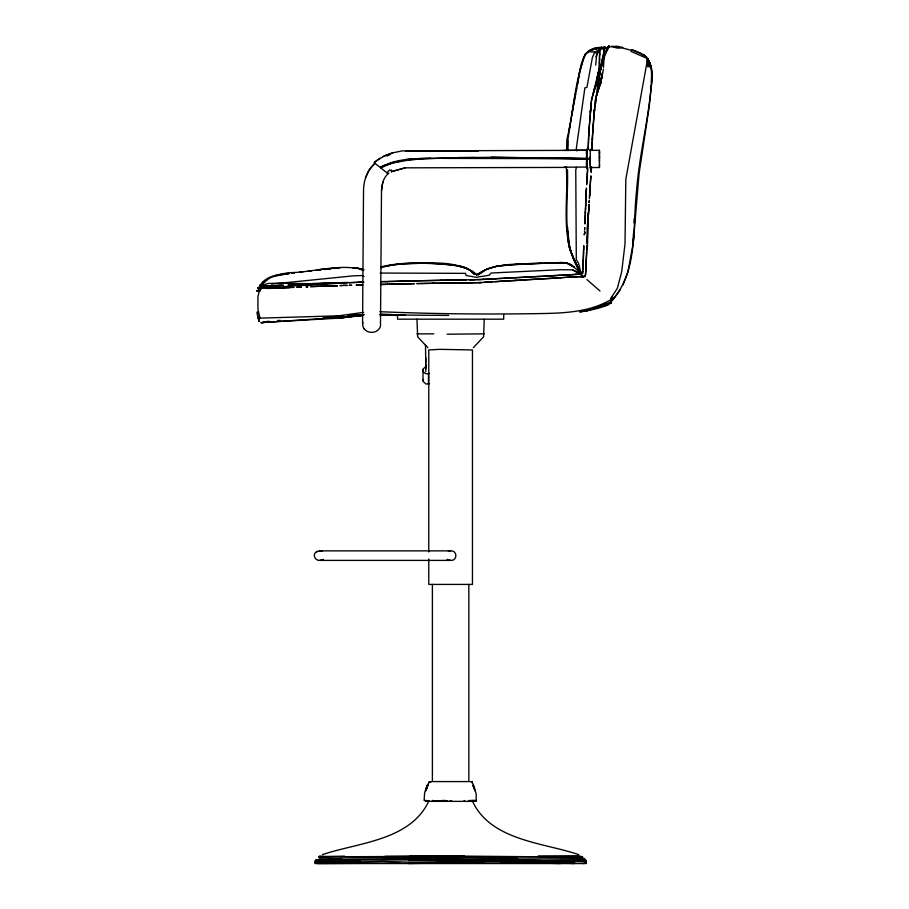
<?xml version="1.0" encoding="UTF-8"?>
<svg xmlns="http://www.w3.org/2000/svg" width="909" height="909" viewBox="0 0 909 909"><rect width="100%" height="100%" fill="white"/><g stroke="black" fill="none" stroke-linecap="round" stroke-linejoin="round"><path stroke-width="1.36" d="M258.974 290.232L259.656 287.983L259.247 290.244L258.156 290.664L259.44 289.278L259.042 290.539L257.258 290.96L259.088 290.494L259.735 288.471M259.11 289.903L257.258 290.96L259.088 290.494L259.417 289.801L257.304 290.994L259.065 290.505L258.429 290.698L259.588 289.107M403.346 283.881L405.084 283.778L398.858 283.983L404.46 283.881M427.9 347.704L417.64 336.807L416.97 319.184M429.582 383.712L426.173 384.098L422.992 381.416L422.992 369.054L426.173 366.372M425.776 368.849L425.776 363.736M425.776 362.43L425.48 345.113M428.491 384.098L428.491 373.69L429.582 373.315M428.775 558.99L428.775 584.419L472.453 584.419L472.453 349.954L439.649 349.34L428.775 349.954L428.775 551.933M590.146 165.733L590.146 156.723M599.451 157.791L599.451 156.689M599.451 153.678L599.451 150.315L590.146 150.383M590.146 167.517L599.451 167.517L599.451 152.087M603.758 55.744L603.417 67.175L603.815 53.87L603.667 56.71M604.701 47.688L604.644 46.677M604.599 48.325L604.724 46.859M604.599 46.586L604.451 46.836M608.825 45.677L608.837 46.995L608.757 45.666M587.691 310.844L579.692 311.878C590.055 310.458 602.303 308.026 610.928 303.106M610.928 302.492L611.303 298.641L610.632 298.629L610.928 301.288M611.314 301.47L611.303 298.641M611.734 300.549L611.2 301.629L612.916 299.004L612.734 296.913L610.632 298.629L617.336 288.323L621.688 271.814L625.006 243.93L625.824 179.243L646.765 63.607L646.765 57.256L640.118 52.813L632.096 49.745M257.395 290.994L259.27 289.846L257.247 290.914L258.974 290.596L259.485 288.812L259.338 289.732M258.929 287.494L258.713 288.278L259.713 287.539L257.804 288.46L260.326 287.551L259.395 287.88L260.19 285.062L260.963 285.176L260.122 285.165L258.951 288.062M259.406 288.857L260.042 285.221M391.631 284.29L389.893 284.29L394.381 284.131L391.631 284.119M398.369 284.119L394.563 284.21L398.369 283.938M589.975 189.322L590.043 187.424L589.646 194.969L589.93 189.311L589.861 191.208M259.622 287.88L257.792 288.448L259.008 288.21L259.917 286.403L259.554 287.358M258.27 288.448L259.633 287.823M382.894 181.823L381.496 190.924L380.507 322.275M566.216 166.961C568.761 198.139 560.569 232.602 574.988 261.781L569.488 247.896L568.295 242.01M611.303 301.163C638.538 271.961 632.369 227.352 636.55 190.992C638.993 158.052 647.003 125.84 650.514 93.025C651.56 81.64 654.31 68.857 647.64 58.574M258.872 288.255L259.406 287.846L257.713 288.369L259.281 287.642L257.838 288.255L259.86 288.642M258.497 290.596L259.463 290.675M257.997 288.414L259.701 287.449L257.838 288.369M591.441 168.529L591.452 166.631L591.191 172.324L591.384 168.529L591.327 170.426M594.236 111.489L594.225 113.216L595.19 103.535L594.236 111.489L594.691 109.341M648.026 59.551L647.958 66.959L648.049 59.574L649.492 66.925L647.64 58.437L651.139 66.516L651.855 79.935M258.656 288.108L257.986 288.392M590.236 112.727L591.043 105.944L589.168 127.919L591.089 104.978L590.873 105.592M258.372 290.71L257.304 290.835L258.042 290.812M583.26 260.576L582.942 266.053L583.419 256.917L583.226 260.576M257.497 290.96L257.951 290.653M590.748 177.994L590.839 176.096L590.214 185.55L590.839 176.096M588.316 212.433L587.453 246.441M592.361 139.02L592.248 143.792L592.463 138.066L592.554 139.02M312.537 286.471L310.526 286.653L312.537 286.54M289.528 287.449L282.869 287.858L292.119 287.392L287.505 287.642M294.141 287.369L292.119 287.437M284.892 287.789L282.869 287.858M594.406 111.489L594.463 109.33M567.455 169.676C568.648 203.15 560.944 240.09 579.044 270.416L573.431 258.065M589.441 198.73L589.486 196.844M298.754 287.164L296.732 287.233L299.038 287.085M592.952 130.43L593.145 126.601L592.952 130.43L593.02 128.51M568.034 150.542L567.761 140.111L573.965 101.66L579.794 72.288L583.726 57.244L585.51 53.756L588.453 51.688L587.521 51.722L587.805 52.302M595.713 65.05L596.69 53.54L599.997 49.313L608.314 48.325C599.304 65.243 597.429 84.742 595.679 103.626M634.028 222.841L634.187 218.694M424.128 800.443L424.583 793.148L427.048 785.194M567.761 140.111L567.523 146.599M273.052 285.824L274.211 285.721L269.882 285.937L274.211 285.721M587.612 169.551L587.384 173.312L587.691 167.665M258.849 290.675L258.542 290.732M586.589 252.793L586.975 245.407L586.225 260.167L586.714 253.213M586.135 262.008L586.271 260.167L585.998 265.678L586.26 262.417M585.794 269.337L585.93 267.507L585.487 274.825L585.919 269.757M582.567 273.325L582.714 271.507L582.567 273.325L577.181 274.359L582.555 273.279L578.351 274.041L579.874 273.836M592.248 143.792L592.282 141.884M652.003 79.856L649.196 106.796L639.118 173.267L633.232 243.135L627.892 272.177L622.847 285.085M589.646 194.969L589.702 193.083M592.782 131.385L592.384 137.827L592.895 130.43L592.975 131.385M381.496 190.924C381.723 184.391 383.462 177.278 388.882 173.096M592.293 139.736L592.463 138.066M592.702 132.1L592.895 130.43M265.394 287.846L276.62 287.028L260.065 288.085L259.576 290.176M599.724 48.438L599.735 50.052L599.724 48.438L602.133 47.654M597.44 87.003L603.621 53.642L608.655 47.291L611.291 46.62L617.472 48.12L622.29 47.961L631.619 50.404L630.903 51.393L646.901 58.312M597.849 86.764L601.519 62.687M650.446 88.15L650.844 85.378M651.23 82.605L651.798 71.584L651.139 66.516M587.362 228.682L587.487 226.818L587.384 236.124L587.407 228.693M259.781 291.085L260.19 288.323L259.61 289.641M422.844 380.428L422.992 379.451M597.792 75.038L596.531 83.06L591.611 99.274L596.531 83.06L599.326 68.686L593.009 93.797M608.655 46.7L608.757 46.064L608.78 47.268M339.33 283.233L312.071 283.597L339.33 283.233L297.595 285.71M590.248 111.762L590.748 108.853M569.068 130.476L570.318 123.624M570.818 120.874L571.318 118.136M571.806 115.398L573.056 108.546M573.556 105.796L575.795 93.468M576.295 90.73L576.795 87.98M577.283 85.241C580.26 70.504 580.487 46.109 601.769 47.495L593.77 49.12L599.338 47.938M595.77 97.786L600.565 83.469L602.508 72.663L600.463 83.446L595.77 97.786L596.634 95.513M599.724 72.64L603.621 53.642M600.588 83.469L603.394 69.095M601.906 75.458L596.94 94.206M596.281 83.014L598.667 70.959L596.531 83.06L593.702 90.98M266.144 285.88L269.598 285.846L264.996 285.846L266.155 285.79M601.599 62.994L602.678 57.04M588.032 149.712L588.237 148.769M586.521 160.029L586.51 151.212M484.258 319.184L483.588 336.807L473.328 347.704M599.656 73.118L601.747 64.255M362.998 322.661C361.543 326.933 365.134 331.285 369.281 332.058A10.499 10.499 0 0 0 373.929 332.092C378.087 331.353 381.746 327.058 380.36 322.752M426.56 788.944L427.457 785.228L426.401 788.819M586.51 151.78L586.998 149.36L586.51 150.621M609.95 302.402L611.734 300.061L611.2 300.879M259.758 288.96L259.917 288.312M576.465 167.313L575.761 169.994L576.306 259.656C580.51 264.655 579.328 272.007 583.033 277.143M375.292 163.222C367.145 169.699 363.68 180.391 363.52 190.504L362.566 323.32M427.446 785.194L425.492 790.955L426.912 787.944M419.867 158.598L491.462 157.257L586.464 158.541L589.771 159.234L589.975 158.541L474.305 157.598M326.57 283.392L276.597 287.21M563.989 167.211L586.532 167.04L586.521 158.348M259.565 289.914C263.951 277.211 278.54 273.734 290.585 272.643C314.639 272.155 340.091 263.224 363.759 269.871L356.839 267.86L352.658 267.803M608.655 47.291L608.314 48.325L608.416 46.859M428.559 783.342L427.435 786.58L428.582 783.285M260.054 286.369L259.951 285.642M264.655 281.779L260.099 288.164M260.065 288.085L259.61 288.562M326.456 283.949L276.552 283.188L267.439 283.528L263.462 285.335L259.031 292.243L257.917 296.698L257.94 309.174L259.997 318.127L338.875 315.809L363.68 312.344M391.904 171.801L391.347 170.006M610.928 303.401L611.314 302.549M365.577 177.664L369.156 170.04L374.622 163.472M464.715 800.499L463.681 801.238M585.419 54.063C574.499 81.162 573.693 111.466 566.864 139.702L566.614 149.633M596.02 56.915L599.792 48.597M476.134 801.102L476.225 794.034L473.328 784.456L471.476 781.649M283.551 274.336C274.188 274.757 263.712 277.768 259.451 286.846L259.849 288.448L261.383 286.971M473.884 800.954L472.532 801.238L474.828 800.443M428.309 801.102L429.537 801.238L428.378 801.238M612.916 299.856L620.086 289.914M506.29 265.201L496.814 266.246L487.122 268.996L476.736 274.859C455.943 258.088 425.264 263.917 400.392 263.985M260.11 285.54L260.179 285.744M587.521 52.063L592.748 49.12L601.644 47.495L592.748 49.12L600.281 47.62M483.497 271.28L478.304 275.007M259.781 286.54C259.701 288.164 259.815 285.756 260.019 286.517M262.122 286.665L260.383 288.903L261.053 288.108M387.007 172.858L389.609 169.79M586.51 150.326L402.119 150.883L392.586 152.882L384.996 155.587L375.099 161.666M610.734 299.709C589.077 312.491 562.557 313.264 537.946 313.605C485.258 314.469 432.559 313.935 379.894 311.685M563.75 150.405L586.703 150.155M260.508 288.483L263.712 286.733M259.576 289.289L259.372 289.21M607.121 48.779L608.053 47.904M264.621 281.881L267.587 279.233M428.923 782.263L431.423 781.649L428.968 782.183L430.502 781.91M379.871 158.2L374.099 162.597L388.086 173.71M316.423 551.843C311.957 554.376 315.196 560.989 319.832 560.399L450.523 560.399C457.602 561.103 457.602 550.15 450.523 550.865L319.832 550.865L316.423 551.843L317.684 551.229M589.771 159.234L589.975 158.541M430.696 158.143C414.515 158.734 393.449 158.643 380.951 167.779L384.098 165.654L390.836 163.165M380.996 267.746C401.199 261.769 422.765 263.144 443.547 264.076C455.193 265.28 467.953 266.439 476.736 274.859C489.906 265.076 506.779 264.462 522.607 263.826L496.814 266.132L487.122 269.109M478.52 274.223L487.122 268.996M259.076 288.13L259.713 287.471M323.24 559.41L319.832 560.399M380.678 167.404L384.041 165.54L397.972 161.757M599.997 49.313L594.804 51.983L587.475 51.779M380.951 167.779L394.245 162.007M605.042 48.245L608.791 46.927L603.962 48.518L603.917 52.063L603.974 48.541L606.326 47.654M383.234 156.462L392.586 152.882M386.734 156.064L390.427 154.439M472.475 801.238L474.941 800.511L472.691 800.443M590.634 50.37L595.486 48.325L601.678 47.552M591.532 50.211L596.099 48.37L601.769 47.495L590.191 50.177M587.805 51.699L596.099 48.37L601.769 47.507M593.622 308.594L608.121 304.004L593.611 308.708L608.132 304.822L587.68 310.333L610.928 302.015M322.513 854.596L328.581 852.687C362.884 842.427 411.266 838.621 428.65 801.363L472.578 801.363C489.758 838.598 538.469 842.438 572.647 852.687L578.715 854.596M590.009 50.188L595.486 48.325L602.86 47.473M608.791 46.927L603.962 48.518L606.428 47.847M475.805 801.238L475.316 801.238M600.417 48.302L604.587 47.063L600.815 48.018M448.376 551.229L450.523 550.865M299.038 287.13L301.345 286.994L299.038 287.13L300.186 287.039M387.314 266.064L389.847 265.326M575.465 274.382L572.784 274.62L577.181 274.313L575.465 274.382L576.09 274.518M272.893 276.643L288.801 273.416L283.267 274.029M487.917 282.108L485.713 282.29L492.337 281.824L485.713 282.29M501.189 281.267L498.984 281.449M505.609 280.995L503.404 281.176L532.14 279.427L529.936 279.597M507.824 280.87L505.609 281.04M522.811 280.063L507.824 280.904M516.664 280.336L514.46 280.506M481.281 282.54L467.965 282.892L481.281 282.54L479.066 282.71M529.924 279.552L523.3 279.983M534.356 279.302L532.14 279.461L554.263 278.177L552.047 278.336M381.144 266.791C406.391 260.951 432.809 262.724 458.329 265.882C464.385 266.757 470.248 269.257 474.271 274.007M530.992 276.881L535.39 276.62L520.016 277.45L531.004 276.915M550.774 275.893L552.967 275.825L539.787 276.438L550.774 275.927M485.349 279.188L491.28 278.881L485.361 279.358M478.748 279.506L473.862 279.722L484.872 279.324L478.759 279.688M583.283 863.55L586.407 862.88M405.8 160.189C434.07 157.655 462.988 157.746 491.451 157.984L587.589 158.689M394.415 162.586L411.493 159.598L419.901 159.086M401.346 281.256L407.516 281.029L385.257 281.608L387.484 281.574M349.397 282.631L363.998 282.097L347.636 282.767M469.453 279.802L473.862 279.756L449.591 280.131M465.533 279.779L440.763 280.279L449.591 280.154M337.432 285.756L328.831 285.994L337.432 285.756L335.944 285.721M425.696 283.438L416.765 283.574L452.409 283.017L443.512 283.108M358.351 285.108L356.089 285.131L362.873 285.006L358.351 285.074L360.612 285.051M456.863 282.96L452.409 282.994L465.749 282.869L460.806 282.835M458.591 282.858L461.306 282.915M362.18 314.946L338.875 318.15L261.065 322.502M405.209 167.835L393.222 171.153L405.209 167.835L566.807 167.415M500.245 278.449L491.462 278.961L495.859 278.756M362.18 315.025L354.43 316.4L363.464 315.014L338.875 318.15L363.395 315.343M572.034 277.052L574.249 276.893L565.387 277.393L572.034 277.006M449.546 801.238L451.887 801.238M580.112 276.529L584.294 276.472L574.249 276.859L585.101 276.518M391.415 171.937L391.2 170.915L391.927 170.778L390.802 170.403M465.533 279.949L466.147 279.858M278.824 285.426L274.211 285.687L283.426 285.256L278.824 285.46L281.131 285.301M397.96 161.632L401.778 161.041M561.853 277.756L560.739 277.745L562.444 277.518M481.281 282.574L485.701 282.245L483.497 282.438M492.348 281.858L503.393 281.131L501.189 281.313M494.553 281.722L496.768 281.54M436.49 801.238L433.252 801.238L444.194 800.42L447.796 801.034M496.768 281.585L498.973 281.404M265.11 322.252L261.065 322.763L265.087 322.252M543.207 278.836L549.831 278.427M549.843 278.461L552.047 278.302M392.483 264.996L397.756 264.326M315.025 860.971C405.198 858.414 495.621 861.63 585.873 860.221L408.641 862.152L382.757 861.391A133.089 6.681 -3.2 0 1 326.626 861.391L314.787 861.846M346.863 282.688L338.398 282.96L345.386 282.835M538.98 856.994C553.547 858.107 568.375 856.289 582.794 857.187L464.329 856.119L318.627 856.892L320.786 856.63M362.714 315.537L338.875 317.468L363.77 314.844L338.875 317.468L262.462 322.57M271.53 284.108L353.351 275.847L361.589 275.541L364.043 276.529M299.879 272.2L302.64 271.893L299.879 272.2M508.995 264.905L561.41 262.485L567.193 263.076L572.113 265.394M443.512 283.142L425.696 283.403M428.491 373.69C426.048 374.303 422.924 372.77 422.844 370.031M268.939 288.448L278.234 288.039L262.11 287.937L268.939 288.403L266.621 288.448M574.249 276.859L575.965 276.711M286.369 274.041L289.187 273.734M405.675 159.609L411.425 158.995M428.23 800.647L425.071 800.568L425.707 801.238L427.491 801.238L424.526 800.465M586.441 861.846L492.212 859.278L408.789 860.403M380.905 284.551L383.155 284.437L380.405 284.437M257.27 290.857L259.02 290.755L257.633 290.891M316.468 269.871L334.489 268.2M341.523 859.573L327.638 859.278C413.231 857.982 498.905 859.812 584.464 858.516M348.102 315.968L363.668 314.605M334.489 268.405L340.08 267.928M266.542 321.525L269.269 321.297M277.438 320.593L280.154 320.366M348.102 316.525L355.021 315.934M357.794 315.696L363.327 315.23M314.787 862.664L340.716 862.425M325.99 317.23L342.738 316.059M348.329 315.662L363.68 314.582M318.627 856.892L344.511 856.119M323.115 317.889L327.274 317.661M335.614 317.207L343.943 316.752M317.945 863.55L400.483 863.096M447.103 334.205L484.258 333.853M271.905 285.79L273.064 285.733M560.183 860.584L586.203 860.971L560.501 861.846L518.448 861.175M321.581 863.084L315.855 863.118M339.25 282.767L348.397 282.404M353.01 863.118L331.762 863.118M387.484 281.551L405.3 281.086M541.946 263.258L522.516 263.815L564.5 262.633L569.67 263.951L572.193 265.53L579.363 271.95M546.15 263.144L561.376 262.712M534.356 279.336L543.196 278.79M380.189 273.052L465.522 273.359L466.112 275.518L476.259 277.279L489.042 275.291L491.144 273.007L560.569 269.7L572.568 269.871L580.987 273.814L581.521 274.938L572.568 269.871M319.434 858.755L341.909 859.016M414.186 280.836L440.763 280.313L407.516 281.006L414.186 280.87M484.247 863.084L425.321 863.096M468.737 800.522L473.305 800.443M492.212 859.278L517.676 858.755M540.105 863.096L500.745 863.096M383.428 859.016L409.255 858.516L464.715 859.573M408.698 863.55C464.067 862.323 519.346 864.118 574.704 862.425M329.978 856.994L319.207 856.312L362.214 857.085A129.862 4.045 -0.8 0 0 436.797 857.085L557.262 856.698M458.238 157.552L474.293 157.371M443.603 158.382L587.441 158.757L491.462 157.257M436.422 863.232L447.785 863.096M380.962 314.594L392.211 314.491M359.941 860.778L326.626 861.391L315.355 860.221L318.718 859.573L327.058 860.221M541.469 861.607L464.806 861.391M362.214 857.085L384.621 856.892M384.916 856.312L464.329 856.119M360.634 282.335L358.885 282.267M427.219 801.238L428.139 801.238L426.219 800.477M474.18 801.238L476.509 800.443M575.352 276.779L576.465 276.779M437.763 801.238L443.649 801.238M405.891 151.269L478.168 151.269M416.97 333.853L433.798 333.853M469.817 781.649L470.896 781.649M473.225 801.238L473.85 801.238M436.445 860.778L464.783 860.778M314.98 863.55L586.248 863.55M450.296 801.238L451.057 801.238M392.506 314.764L379.814 314.707L392.449 314.9M390.893 314.957L448.694 315.434M538.185 855.926L578.317 855.733L582.521 856.789M397.915 314.969L404.971 315.048M432.377 283.29L434.116 283.369M541.503 862.425L574.522 863.55M392.188 314.719L381.007 314.173M410.084 856.119L464.408 856.892M409.879 856.698L436.809 857.085A129.862 4.329 0.4 0 0 516.676 857.085M380.712 315.116L397.097 315.4M459.079 282.904L460.806 283.006M542.809 863.107L560.353 863.55M500.245 278.495L506.836 278.097L495.859 278.722M611.78 46.234L622.801 47.359M319.832 550.865L321.979 551.229M450.523 560.399L447.114 559.41M581.805 858.755L584.987 859.016M581.885 276.495L583.68 276.643M346.011 282.631L347.136 282.722M483.145 279.29L483.77 279.347M561.08 262.485L566.875 263.076L574.283 267.246L566.875 263.076M615.677 46.154L618.756 46.507M583.237 860.971L586.339 861.391M432.229 800.42L435.9 801.068M263.087 281.801L263.69 281.904M356.839 267.894L363.77 269.848L361.737 268.825M259.997 318.127L259.156 317.945L259.122 321.479L258.44 319.389L259.122 321.184L259.122 319.661M299.55 286.983L300.186 287.142M458.363 266.03L468.362 268.882M471.078 781.649L472.407 782.115L471.453 781.649M632.096 49.927L645.242 55.881L643.027 54.381L646.299 57.119M476.736 274.859L471.43 270.814M360.203 269.212L363.032 270.541M580.147 272.825L574.261 259.463L580.419 272.87M596.69 53.54L594.804 51.983L592.373 57.54L586.941 87.355L584.873 87.889L576.34 148.315L576.726 150.894M600.008 291.016L586.941 279.597M363.85 328.467L364.498 329.297M580.658 273.302L580.987 273.814L580.578 270.859M649.094 62.051L648.526 60.721L650.105 63.664L648.094 59.596M648.526 60.721L650.105 63.664M577.067 266.03L580.135 272.2M575.624 262.724L579.953 271.916M572.897 256.815L570.238 250.6L568.375 242.01L568.08 232.272M574.977 261.781L569.488 247.896L567.534 226.886M473.93 787.808L475.157 790.955L473.18 785.194L473.441 786.899M586.532 166.608L587.021 168.46L586.532 167.336M647.64 58.437L649.458 63.812M586.532 167.04L587.021 168.779L586.998 149.042M473.18 785.194L473.714 787.944M257.236 312.651L257.906 318.059M257.247 311.776L257.917 318.105M611.303 300.561L611.314 301.606M590.271 164.324L590.259 149.19L590.259 150.814M586.51 152.462L586.51 153.257M586.521 162.711L586.532 163.688M586.532 164.574L586.532 165.37M610.928 302.424L610.928 303.561M599.451 150.315L599.451 162.211M599.451 164.154L599.451 167.517M590.271 165.336L590.271 168.631M503.711 314.628L503.711 319.184L397.517 319.184L397.517 314.628M468.839 584.419L468.839 781.581L432.389 781.581L432.389 584.419M425.776 357.714L425.776 371.656M603.871 52.04L603.871 53.847L603.871 52.04M584.669 227.602L584.669 229.307L584.669 227.602M585.385 212.604L585.078 220.035L585.385 212.604M585.532 208.888L585.339 212.604L585.532 208.888M583.578 253.259L583.385 256.917L583.578 249.725L583.544 253.259M585.112 220.046L584.93 223.75L585.112 220.046M583.783 245.907L583.692 249.589L583.783 245.907M592.032 147.599L592.009 149.508L592.032 147.599M592.111 145.69L592.089 147.599L592.191 143.792L592.168 145.701M585.691 205.15L585.498 208.877L585.691 205.15M582.976 266.053L582.669 271.507L582.976 266.053M585.862 201.423L585.657 205.15L586.112 195.821L585.816 201.423M587.248 237.988L587.112 243.555L587.328 236.124L587.305 237.988M587.566 224.955L587.544 226.83L587.657 223.091L587.532 224.955M587.816 217.49L587.771 222.955L587.816 217.49M586.305 192.072L586.169 193.947L586.248 190.345L586.26 192.072M588.702 135.509L588.203 148.769L588.737 133.771L588.759 135.509M589.6 194.969L589.543 196.855L589.6 194.969M589.009 129.817L588.952 131.714L589.055 128.078L589.055 129.817M590.168 185.538L590.1 187.436L590.168 185.538M586.964 178.948L586.669 184.572L587.362 173.312L587.009 178.948M633.653 232.431L633.232 243.135L633.63 232.431M593.27 124.692L593.191 126.601L594.168 113.216L593.236 124.692M586.441 188.322L586.362 190.197L586.441 188.322M599.463 62.982L599.292 68.675L599.463 62.982M599.542 59.187L599.417 62.982L599.542 55.415L599.508 59.187M588.634 213.74L587.782 217.478L588.816 210.002L588.6 213.74M588.998 206.241L588.771 209.99L589.089 204.366L588.964 206.241M589.293 200.605L589.157 202.491L589.293 200.605M595.429 100.66L595.156 103.535L595.815 97.786L595.429 100.66M599.747 53.983L599.599 55.426L599.69 50.018L599.747 53.983M591.27 103.069L591.055 104.967L591.645 99.274L591.236 103.069M588.975 132.669L588.85 133.612L588.839 131.873L588.975 132.669M584.385 233.897L584.237 234.852L584.748 232.999L584.385 233.897M597.974 75.072L596.543 83.06L597.974 75.072M602.019 75.47L600.565 83.469L602.076 75.481M585.828 265.678L585.975 267.507L585.828 265.678M585.248 275.666L585.066 276.518L585.532 274.836L585.248 275.666M586.203 195.401L586.055 194.083L586.203 195.401M384.041 165.54L380.496 167.142L384.098 165.654M342.988 285.415L347.022 285.392L342.988 285.415M509.517 277.904L506.836 278.143L520.016 277.484L509.517 277.904M538.071 276.438L535.39 276.654L539.787 276.472L538.071 276.438M553.263 275.575L554.979 275.609L553.263 275.575M568.864 274.734L566.182 274.95L570.591 274.768L568.864 274.734M296.061 284.517L295.198 284.722L297.198 284.528L296.061 284.517M300.629 284.301L299.765 284.506L301.777 284.324L300.629 284.301M302.913 284.21L302.061 284.403L304.061 284.222L302.913 284.21M559.864 275.257L563.785 275.188L559.864 275.257M305.197 284.108L304.345 284.312L306.344 284.119L305.197 284.108M323.411 283.381L322.547 283.585L328.785 283.369L323.411 283.381M381.28 281.642L385.257 281.574L381.28 281.642M385.393 284.381L383.155 284.415L385.393 284.381M351.556 285.278L349.295 285.301L351.556 285.278M279.393 287.937L278.415 288.108L282.869 287.823L279.393 287.937M317.116 286.369L312.821 286.562L317.116 286.369M321.695 286.199L317.4 286.392L321.695 286.199M331.16 283.119L329.069 283.278L331.16 283.119M289.176 284.835L288.028 284.994L294.914 284.631L289.176 284.835M298.345 284.415L297.198 284.562L299.493 284.415L298.345 284.415M555.808 277.881L554.092 278.109L560.739 277.7L555.808 277.881M312.037 283.824L310.901 283.972L313.173 283.835L312.037 283.824M314.321 283.733L313.173 283.881L322.275 283.483L314.321 283.733M572.784 274.586L570.591 274.734L572.784 274.586M564.659 277.404L562.955 277.631L564.659 277.404M559.376 275.325L554.979 275.586L559.376 275.325M332.467 283.063L331.331 283.199L337.83 282.983L332.467 283.063M324.263 286.108L321.979 286.221L324.263 286.108M307.481 284.017L306.344 284.153L308.617 284.097L307.481 284.017M410.061 283.756L405.584 283.824L414.527 283.653L410.061 283.722M294.334 272.814L291.573 273.12L294.334 272.802M310.946 270.984L308.185 271.291L310.946 270.984M320.638 269.916L316.491 270.382L320.638 269.916M330.331 268.859L324.797 269.462L330.331 268.859M387.143 284.244L385.393 284.415L389.893 284.256L387.143 284.244M466.862 282.858L465.931 282.96L467.965 282.847L466.862 282.858M565.977 275.086L563.773 275.154L565.977 275.086M307.094 286.744L305.935 286.835L307.946 286.778L307.094 286.744M325.411 286.062L324.263 286.142L326.263 286.096L325.411 286.062M327.694 285.983L326.547 286.062L328.831 285.949L327.694 285.983M342.204 285.528L340.216 285.562L342.204 285.528M265.008 285.801L263.065 285.551L265.008 285.801M463.988 267.189L458.329 265.882L463.988 267.189M474.271 274.098L471.441 271.28L474.237 274.086M584.794 233.011L584.544 231.159L584.794 233.011"/></g></svg>
